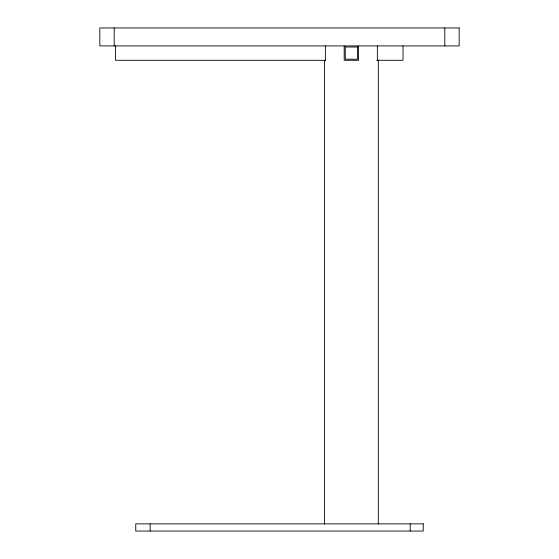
<?xml version="1.0" encoding="UTF-8"?>
<svg xmlns="http://www.w3.org/2000/svg" width="559" height="559" viewBox="0 0 559 559"><rect width="100%" height="100%" fill="white"/><g stroke="black" fill="none" stroke-linecap="round" stroke-linejoin="round"><path stroke-width="0.84" d="M325.485 60.295L115.531 60.295L115.531 45.915M376.885 60.295L403.018 60.295L403.018 45.915M444.803 27.95L444.803 45.915M410.187 523.86L410.187 531.05M378.324 60.295L378.324 524.076M377.346 45.915L377.346 60.295M358.557 45.915L358.557 60.295L344.183 60.295L344.183 45.915M325.394 45.915L325.394 60.295M324.423 60.295L324.423 524.076M150.133 523.86L150.133 531.05M114.197 27.95L114.197 45.915M459.177 27.95L99.823 27.95L99.823 45.915L459.177 45.915L459.177 27.95M357.481 46.998L345.259 46.998L345.259 59.212L357.481 59.212L357.481 46.998M423.24 523.86L135.76 523.86L135.76 531.05L423.24 531.05L423.24 523.86"/></g></svg>
